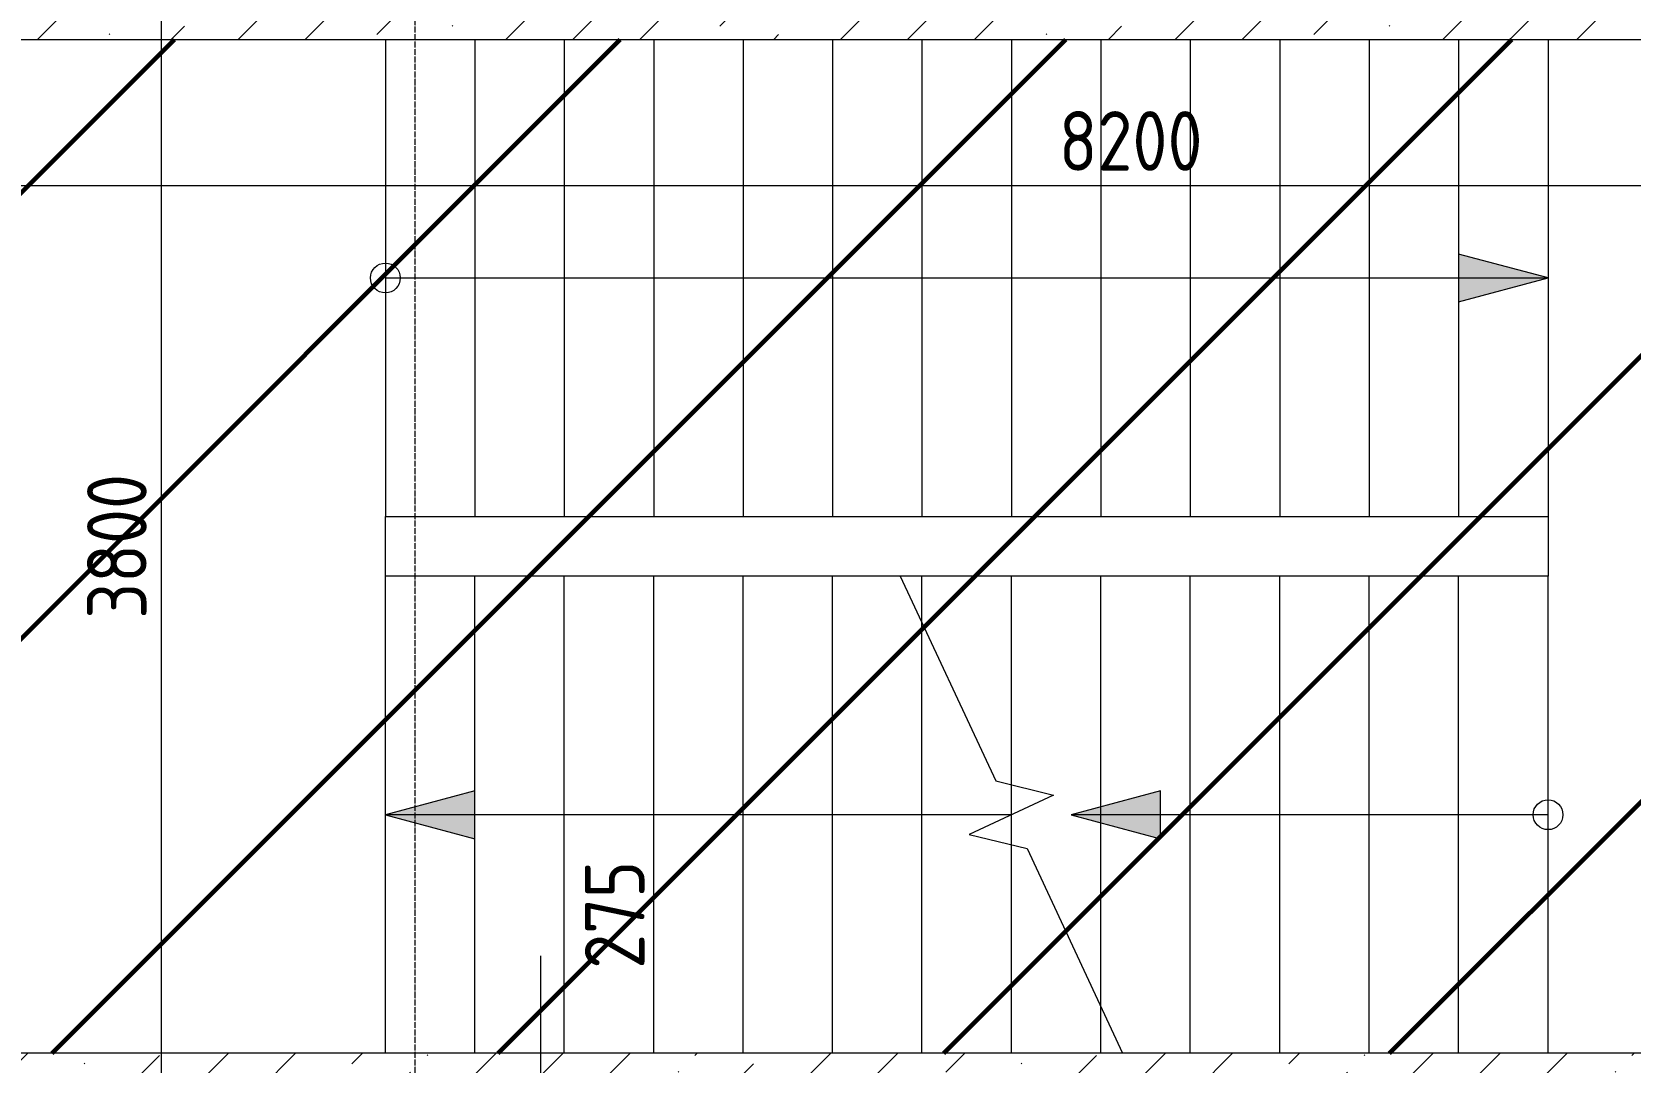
# Model space of a CAD drawing. Header units: millimetres. Extents: x -56773 to 323062, y -262288 to 76460.
# Drawn here: x -20876 to -15516, y -139422 to -135968 of the extents above; entities that cross this region are included whole.
import ezdxf

# ---------------------------------------------------------------- set-up
doc = ezdxf.new("R2010")
doc.units = ezdxf.units.MM
doc.linetypes.add('ADSK_Линия сетки', pattern=[25, 20, -2.5, 0, -2.5])
for name, color, linetype, lineweight in [('1.1) Шлифовка потолка', 5, 'Continuous', 60), ('Лестницы', 7, 'Continuous', 9), ('Оси', 7, 'Continuous', 9), ('Перекрытие', 7, 'Continuous', 18), ('Размеры', 7, 'Continuous', 9), ('Стены наружные', 7, 'Continuous', 18), ('Стрелки вверх', 7, 'Continuous', 18)]:
    doc.layers.add(name, color=color, linetype=linetype, lineweight=lineweight)
doc.styles.add('GOST Common_3', font='', dxfattribs={"width": 0.9, "height": 200})
doc.styles.get('GOST Common_3').set_extended_font_data('GOST Common')
doc.dimstyles.new('ADSK_Основной_2_0', dxfattribs={"dimscale": 304.8, "dimtxt": 201.142999, "dimasz": 0.463911, "dimexe": 0.328084, "dimexo": 0.328084, "dimgap": 0.164042, "dimtad": 1, "dimdec": 3, "dimrnd": 0.001, "dimdsep": 46, "dimtxsty": 'GOST Common_3', "dimblk1": 'OBLIQUE', "dimblk2": 'OBLIQUE', "dimsah": 1, "dimcen": 0.09, "dimdle": 0.328084, "dimazin": 2, "dimtfac": 1, "dimtdec": 4, "dimtix": 1, "dimtmove": 0, "dimatfit": 3, "dimfxl": 1, "dimtvp": 1, "dimtolj": 1, "dimtzin": 0, "dimlwd": 20, "dimlwe": 20, "dimarcsym": 2})
doc.dimstyles.new('ADSK_Основной_2_0_1', dxfattribs={"dimscale": 304.8, "dimtxt": 201.142999, "dimasz": 0.463911, "dimexe": 0.328084, "dimexo": 0.328084, "dimgap": 0.164042, "dimtad": 1, "dimdec": 3, "dimrnd": 0.001, "dimdsep": 46, "dimtxsty": 'GOST Common_3', "dimblk1": 'OBLIQUE', "dimblk2": 'OBLIQUE', "dimsah": 1, "dimcen": 0.09, "dimdle": 0.328084, "dimazin": 2, "dimtfac": 1, "dimtdec": 4, "dimtix": 1, "dimtmove": 1, "dimatfit": 3, "dimfxl": 1, "dimtvp": 1, "dimtolj": 1, "dimtzin": 0, "dimlwd": 20, "dimlwe": 20, "dimarcsym": 2})
doc.dimstyles.new('ADSK_Основной_2_0_2', dxfattribs={"dimscale": 304.8, "dimtxt": 201.142999, "dimasz": 0.463911, "dimexe": 0.328084, "dimexo": 0.328084, "dimgap": 0.164042, "dimtad": 1, "dimdec": 3, "dimrnd": 0.001, "dimdsep": 46, "dimtxsty": 'GOST Common_3', "dimblk1": 'OBLIQUE', "dimblk2": 'OBLIQUE', "dimsah": 1, "dimcen": 0.09, "dimdle": 0.328084, "dimazin": 2, "dimtfac": 1, "dimtdec": 4, "dimtix": 1, "dimtmove": 0, "dimatfit": 3, "dimfxl": 1, "dimtvp": 1, "dimtolj": 1, "dimtzin": 0, "dimlwd": 20, "dimlwe": 20, "dimarcsym": 2})
pattern_1 = [(45, (9.36, -150597.75), (84.1895, 308.69595), [396.875, -79.375, 3.353, -76.022])]

# ---------------------------------------------------------------- blocks, each defined once
blk = doc.blocks.new('_Oblique')
at = {"color": 0, "linetype": 'ByBlock', "lineweight": -2}
blk.add_line((-0.5, -0.5), (0.5, 0.5), dxfattribs=at)
blk = doc.blocks.new('*D5141')
at = {"layer": 'Defpoints', "color": 0, "transparency": 16777216}
for p in [(-20541.2, -135792.8), (-20441.2, -135792.8), (-20541.2, -139592.8)]:
    blk.add_point(p, dxfattribs=at)
at = {"layer": 'Размеры', "color": 0, "lineweight": 20, "transparency": 16777216}
for p, q in [((-20441.2, -139692.8), (-20441.2, -135692.8)), ((-20441.2, -135792.8), (-20341.2, -135792.8)), ((-20441.2, -139592.8), (-20341.2, -139592.8))]:
    blk.add_line(p, q, dxfattribs=at)
at = {"layer": 'Размеры', "color": 0, "lineweight": 20, "transparency": 16777216, "xscale": 141.4, "yscale": 141.4, "zscale": 141.4}
for p, rotation in [((-20441.2, -135792.8), 90), ((-20441.2, -139592.8), 270)]:
    blk.add_blockref('_Oblique', p, dxfattribs=dict(at, rotation=rotation))
at = {"layer": 'Размеры', "color": 0, "lineweight": 9, "transparency": 16777216, "insert": (-20591.2, -137692.8), "char_height": 200, "width": 605.475, "attachment_point": 5, "rotation": 90, "style": 'GOST Common_3'}
blk.add_mtext('\\A1;3800', dxfattribs=at)
blk = doc.blocks.new('*D5574')
at = {"layer": 'Defpoints', "color": 0, "transparency": 16777216}
for p in [(-21290.6, -136383.2), (-13090.6, -136383.2), (-13090.6, -136483.2)]:
    blk.add_point(p, dxfattribs=at)
at = {"layer": 'Размеры', "color": 0, "lineweight": 20, "transparency": 16777216}
for p, q in [((-21390.6, -136483.2), (-12990.6, -136483.2)), ((-21290.6, -136483.2), (-21290.6, -136583.2)), ((-13090.6, -136483.2), (-13090.6, -136583.2))]:
    blk.add_line(p, q, dxfattribs=at)
at = {"layer": 'Размеры', "color": 0, "lineweight": 20, "transparency": 16777216, "xscale": 141.4, "yscale": 141.4, "zscale": 141.4, "rotation": 180}
blk.add_blockref('_Oblique', (-21290.6, -136483.2), dxfattribs=at)
at = {"layer": 'Размеры', "color": 0, "lineweight": 20, "transparency": 16777216, "xscale": 141.4, "yscale": 141.4, "zscale": 141.4}
blk.add_blockref('_Oblique', (-13090.6, -136483.2), dxfattribs=at)
at = {"layer": 'Размеры', "color": 0, "lineweight": 9, "transparency": 16777216, "insert": (-17190.6, -136333.2), "char_height": 200, "width": 605.475, "attachment_point": 5, "style": 'GOST Common_3'}
blk.add_mtext('\\A1;8200', dxfattribs=at)
blk = doc.blocks.new('*D5582')
at = {"layer": 'Defpoints', "color": 0, "transparency": 16777216}
for p in [(-19169.5, -139592.8), (-19099.2, -139592.8), (-19099.2, -139867.8)]:
    blk.add_point(p, dxfattribs=at)
at = {"layer": 'Размеры', "color": 0, "lineweight": 20, "transparency": 16777216}
for p, q in [((-19169.5, -139592.8), (-19169.5, -139065.9)), ((-19199.2, -139592.8), (-19269.5, -139592.8)), ((-19169.5, -139967.8), (-19169.5, -139592.8)), ((-19199.2, -139867.8), (-19269.5, -139867.8))]:
    blk.add_line(p, q, dxfattribs=at)
at = {"layer": 'Размеры', "color": 0, "lineweight": 20, "transparency": 16777216, "xscale": 141.4, "yscale": 141.4, "zscale": 141.4}
for p, rotation in [((-19169.5, -139592.8), 90), ((-19169.5, -139867.8), 270)]:
    blk.add_blockref('_Oblique', p, dxfattribs=dict(at, rotation=rotation))
at = {"layer": 'Размеры', "color": 0, "lineweight": 9, "transparency": 16777216, "insert": (-19021.4, -139109.7), "char_height": 200, "width": 454.106, "attachment_point": 1, "rotation": 90, "line_spacing_factor": 1.022761, "style": 'GOST Common_3'}
blk.add_mtext('\\A1;275', dxfattribs=at)

msp = doc.modelspace()

# ---------------------------------------------------------------- hatches: boundary and pattern name
at = {"layer": '1.1) Шлифовка потолка', "transparency": 33554687}
h = msp.add_hatch(dxfattribs=at)
h.set_pattern_fill('ANSI31', color=5, scale=333)
h.set_pattern_definition([(45, (1e-11, 99716), (-747.6063, 747.6063), [])])
h.paths.add_polyline_path([(-21290.6385, -135992.7816), (-13090.6385, -135992.7816), (-13090.6385, -139392.7816), (-21290.6385, -139392.7816)])
at = {"layer": 'Стены наружные', "lineweight": 9}
h = msp.add_hatch(dxfattribs=at)
h.set_pattern_fill('FP_2', color=256, style=0, pattern_type=2)
h.set_pattern_definition(pattern_1)
h.paths.add_polyline_path([(-12890.6385, -135992.7816), (-12890.6385, -135792.7816), (-21490.6385, -135792.7816), (-21490.6385, -135992.7816), (-13090.6385, -135992.7816)])
h = msp.add_hatch(dxfattribs=at)
h.set_pattern_fill('FP_2', color=256, style=0, pattern_type=2)
h.set_pattern_definition(pattern_1)
h.paths.add_polyline_path([(-21290.6385, -139592.7816), (-13090.6385, -139592.7816), (-13090.6385, -139392.7816), (-21290.6385, -139392.7816)])
at = {"layer": 'Стрелки вверх'}
for points in [[(-16090.6385, -136873.1664), (-15790.6385, -136792.7816), (-16090.6385, -136712.3969)], [(-19390.6385, -138673.1664), (-19390.6385, -138512.3969), (-19690.6385, -138592.7816)], [(-17090.6385, -138673.1664), (-17090.6385, -138512.3969), (-17390.6385, -138592.7816)]]:
    msp.add_hatch(color=256, dxfattribs=at).paths.add_polyline_path(points)

# ---------------------------------------------------------------- linework, layer by layer
at = {"layer": 'Лестницы'}
for p, q in [((-19690.6385, -135992.7816), (-19690.6385, -137592.7816)), ((-19690.6385, -135992.7816), (-19690.6385, -137592.7816)), ((-19390.6385, -135992.7816), (-19390.6385, -137592.7816)), ((-19390.6385, -135992.7816), (-19390.6385, -137592.7816)), ((-19090.6385, -135992.7816), (-19090.6385, -137592.7816)), ((-19090.6385, -135992.7816), (-19090.6385, -137592.7816)), ((-18790.6385, -135992.7816), (-18790.6385, -137592.7816)), ((-18790.6385, -135992.7816), (-18790.6385, -137592.7816)), ((-18490.6385, -135992.7816), (-18490.6385, -137592.7816)), ((-18490.6385, -135992.7816), (-18490.6385, -137592.7816)), ((-18190.6385, -135992.7816), (-18190.6385, -137592.7816)), ((-18190.6385, -135992.7816), (-18190.6385, -137592.7816)), ((-17890.6385, -135992.7816), (-17890.6385, -137592.7816)), ((-17890.6385, -135992.7816), (-17890.6385, -137592.7816)), ((-17590.6385, -135992.7816), (-17590.6385, -137592.7816)), ((-17590.6385, -135992.7816), (-17590.6385, -137592.7816)), ((-17290.6385, -135992.7816), (-17290.6385, -137592.7816)), ((-17290.6385, -135992.7816), (-17290.6385, -137592.7816)), ((-16990.6385, -135992.7816), (-16990.6385, -137592.7816)), ((-16990.6385, -135992.7816), (-16990.6385, -137592.7816)), ((-16690.6385, -135992.7816), (-16690.6385, -137592.7816)), ((-16690.6385, -135992.7816), (-16690.6385, -137592.7816)), ((-16390.6385, -135992.7816), (-16390.6385, -137592.7816)), ((-16390.6385, -135992.7816), (-16390.6385, -137592.7816)), ((-16090.6385, -135992.7816), (-16090.6385, -137592.7816)), ((-16090.6385, -135992.7816), (-16090.6385, -137592.7816)), ((-15790.6385, -135992.7816), (-15790.6385, -137592.7816)), ((-19690.6385, -137792.7816), (-19690.6385, -137592.7816)), ((-19690.6385, -137592.7816), (-19390.6385, -137592.7816)), ((-19390.6385, -137592.7816), (-19090.6385, -137592.7816)), ((-19090.6385, -137592.7816), (-18790.6385, -137592.7816)), ((-18790.6385, -137592.7816), (-18490.6385, -137592.7816)), ((-18490.6385, -137592.7816), (-18190.6385, -137592.7816)), ((-18190.6385, -137592.7816), (-17890.6385, -137592.7816)), ((-17890.6385, -137592.7816), (-17590.6385, -137592.7816)), ((-17590.6385, -137592.7816), (-17290.6385, -137592.7816)), ((-17290.6385, -137592.7816), (-16990.6385, -137592.7816)), ((-16990.6385, -137592.7816), (-16690.6385, -137592.7816)), ((-16690.6385, -137592.7816), (-16390.6385, -137592.7816)), ((-16390.6385, -137592.7816), (-16090.6385, -137592.7816)), ((-16090.6385, -137592.7816), (-15790.6385, -137592.7816)), ((-19690.6385, -139392.7816), (-19690.6385, -137792.7816)), ((-19390.6385, -137792.7816), (-19690.6385, -137792.7816)), ((-19690.6385, -139392.7816), (-19690.6385, -137792.7816)), ((-19090.6385, -137792.7816), (-19390.6385, -137792.7816)), ((-19390.6385, -139392.7816), (-19390.6385, -137792.7816)), ((-19390.6385, -139392.7816), (-19390.6385, -137792.7816)), ((-18790.6385, -137792.7816), (-19090.6385, -137792.7816)), ((-19090.6385, -139392.7816), (-19090.6385, -137792.7816)), ((-19090.6385, -139392.7816), (-19090.6385, -137792.7816)), ((-18490.6385, -137792.7816), (-18790.6385, -137792.7816)), ((-18790.6385, -139392.7816), (-18790.6385, -137792.7816)), ((-18790.6385, -139392.7816), (-18790.6385, -137792.7816)), ((-18190.6385, -137792.7816), (-18490.6385, -137792.7816)), ((-18490.6385, -139392.7816), (-18490.6385, -137792.7816)), ((-18490.6385, -139392.7816), (-18490.6385, -137792.7816)), ((-17963.6846, -137792.7816), (-18190.6385, -137792.7816)), ((-18190.6385, -139392.7816), (-18190.6385, -137792.7816)), ((-18190.6385, -139392.7816), (-18190.6385, -137792.7816)), ((-17890.6385, -137792.7816), (-17963.6846, -137792.7816)), ((-17963.6846, -137792.7816), (-17643.4658, -138479.4932)), ((-17590.6385, -137792.7816), (-17890.6385, -137792.7816)), ((-17890.6385, -137949.4295), (-17890.6385, -137792.7816)), ((-17890.6385, -137949.4295), (-17890.6385, -137792.7816)), ((-17290.6385, -137792.7816), (-17590.6385, -137792.7816)), ((-17590.6385, -138492.3318), (-17590.6385, -137792.7816)), ((-17590.6385, -138492.3318), (-17590.6385, -137792.7816)), ((-16990.6385, -137792.7816), (-17290.6385, -137792.7816)), ((-17290.6385, -139236.1337), (-17290.6385, -137792.7816)), ((-17290.6385, -139236.1337), (-17290.6385, -137792.7816)), ((-16690.6385, -137792.7816), (-16990.6385, -137792.7816)), ((-16990.6385, -139392.7816), (-16990.6385, -137792.7816)), ((-16990.6385, -139392.7816), (-16990.6385, -137792.7816)), ((-16390.6385, -137792.7816), (-16690.6385, -137792.7816)), ((-16690.6385, -139392.7816), (-16690.6385, -137792.7816)), ((-16690.6385, -139392.7816), (-16690.6385, -137792.7816)), ((-16090.6385, -137792.7816), (-16390.6385, -137792.7816)), ((-16390.6385, -139392.7816), (-16390.6385, -137792.7816)), ((-16390.6385, -139392.7816), (-16390.6385, -137792.7816)), ((-15790.6385, -137792.7816), (-16090.6385, -137792.7816)), ((-16090.6385, -139392.7816), (-16090.6385, -137792.7816)), ((-16090.6385, -139392.7816), (-16090.6385, -137792.7816)), ((-15790.6385, -139392.7816), (-15790.6385, -137792.7816)), ((-15790.6385, -139392.7816), (-15790.6385, -137792.7816)), ((-17890.6385, -139392.7816), (-17890.6385, -137949.4295)), ((-17890.6385, -139392.7816), (-17890.6385, -137949.4295)), ((-17643.4658, -138479.4932), (-17449.0279, -138526.7475)), ((-17590.6385, -138592.7816), (-17590.6385, -138492.3318)), ((-17590.6385, -138592.7816), (-17590.6385, -138492.3318)), ((-17449.0279, -138526.7475), (-17732.2491, -138658.8157)), ((-17590.6385, -138693.2314), (-17590.6385, -138592.7816)), ((-17590.6385, -138693.2314), (-17590.6385, -138592.7816)), ((-17732.2491, -138658.8157), (-17537.8112, -138706.0701)), ((-17590.6385, -139392.7816), (-17590.6385, -138693.2314)), ((-17590.6385, -139392.7816), (-17590.6385, -138693.2314)), ((-17537.8112, -138706.0701), (-17217.5924, -139392.7816)), ((-17290.6385, -139392.7816), (-17290.6385, -139236.1337)), ((-17290.6385, -139392.7816), (-17290.6385, -139236.1337))]:
    msp.add_line(p, q, dxfattribs=at)
at = {"layer": 'Оси', "linetype": 'ADSK_Линия сетки', "lineweight": 5}
msp.add_line((-19590.6385, -161571.6329), (-19590.6385, -126096.8365), dxfattribs=at)
at = {"layer": 'Перекрытие'}
msp.add_line((-15790.6385, -135992.7816), (-15790.6385, -137792.7816), dxfattribs=at)
at = {"layer": 'Стены наружные', "lineweight": 9}
for p, q in [((-21290.6385, -135992.7816), (-13090.6385, -135992.7816)), ((-13090.6385, -139392.7816), (-21290.6385, -139392.7816))]:
    msp.add_line(p, q, dxfattribs=at)
at = {"layer": 'Стрелки вверх'}
for p, q in [((-15790.6385, -136792.7816), (-16090.6385, -136712.3969)), ((-16090.6385, -136712.3969), (-16090.6385, -136873.1664)), ((-19690.6385, -136792.7816), (-19390.6385, -136792.7816)), ((-19390.6385, -136792.7816), (-19090.6385, -136792.7816)), ((-19090.6385, -136792.7816), (-18790.6385, -136792.7816)), ((-18790.6385, -136792.7816), (-18490.6385, -136792.7816)), ((-18490.6385, -136792.7816), (-18190.6385, -136792.7816)), ((-18190.6385, -136792.7816), (-17890.6385, -136792.7816)), ((-17890.6385, -136792.7816), (-17590.6385, -136792.7816)), ((-17590.6385, -136792.7816), (-17290.6385, -136792.7816)), ((-17290.6385, -136792.7816), (-16990.6385, -136792.7816)), ((-16990.6385, -136792.7816), (-16690.6385, -136792.7816)), ((-16690.6385, -136792.7816), (-16390.6385, -136792.7816)), ((-16390.6385, -136792.7816), (-16090.6385, -136792.7816)), ((-16090.6385, -136792.7816), (-15790.6385, -136792.7816)), ((-16090.6385, -136873.1664), (-15790.6385, -136792.7816)), ((-19390.6385, -138512.3969), (-19690.6385, -138592.7816)), ((-19390.6385, -138673.1664), (-19390.6385, -138512.3969)), ((-17090.6385, -138512.3969), (-17390.6385, -138592.7816)), ((-17090.6385, -138673.1664), (-17090.6385, -138512.3969)), ((-19390.6385, -138592.7816), (-19690.6385, -138592.7816)), ((-19690.6385, -138592.7816), (-19390.6385, -138673.1664)), ((-19090.6385, -138592.7816), (-19390.6385, -138592.7816)), ((-18790.6385, -138592.7816), (-19090.6385, -138592.7816)), ((-18490.6385, -138592.7816), (-18790.6385, -138592.7816)), ((-18190.6385, -138592.7816), (-18490.6385, -138592.7816)), ((-17890.6385, -138592.7816), (-18190.6385, -138592.7816)), ((-17590.6385, -138592.7816), (-17890.6385, -138592.7816)), ((-17290.6385, -138592.7816), (-17390.6385, -138592.7816)), ((-17390.6385, -138592.7816), (-17090.6385, -138673.1664)), ((-16990.6385, -138592.7816), (-17290.6385, -138592.7816)), ((-16690.6385, -138592.7816), (-16990.6385, -138592.7816)), ((-16390.6385, -138592.7816), (-16690.6385, -138592.7816)), ((-16090.6385, -138592.7816), (-16390.6385, -138592.7816)), ((-15790.6385, -138592.7816), (-16090.6385, -138592.7816))]:
    msp.add_line(p, q, dxfattribs=at)
for centre in [(-19690.6385, -136792.7816), (-15790.6385, -138592.7816)]:
    msp.add_circle(centre, 50, dxfattribs=at)

# ---------------------------------------------------------------- dimensions: what is measured, and where the dimension line sits
at = {"layer": 'Размеры', "lineweight": 9}
dim = msp.add_linear_dim(base=(-20441.2354, -135792.7816), p1=(-20541.2203, -139592.7816), p2=(-20541.2203, -135792.7816), angle=90, dimstyle='ADSK_Основной_2_0_1', override={"dimpost": '<>', "dimfxl": 3800}, dxfattribs=at)
dim.commit()
dim.dimension.update_dxf_attribs({"geometry": '*D5141', "text_midpoint": (-20591.2354, -137692.7816)})
dim = msp.add_linear_dim(base=(-13090.6385, -136483.1606), p1=(-21290.6385, -136383.1757), p2=(-13090.6385, -136383.1757), dimstyle='ADSK_Основной_2_0_2', override={"dimpost": '<>', "dimfxl": 8200}, dxfattribs=at)
dim.commit()
dim.dimension.update_dxf_attribs({"geometry": '*D5574', "text_midpoint": (-17190.6385, -136333.1606)})
dim = msp.add_linear_dim(base=(-19169.5355, -139592.7816), p1=(-19099.1544, -139867.7816), p2=(-19099.1544, -139592.7816), angle=90, dimstyle='ADSK_Основной_2_0', override={"dimpost": '<>', "dimfxl": 275}, dxfattribs=at)
dim.commit()
dim.dimension.update_dxf_attribs({"geometry": '*D5582', "text_midpoint": (-18888.1069, -139065.9464), "dimtype": 160, "text_rotation": 90})

doc.saveas('drawing.dxf')
